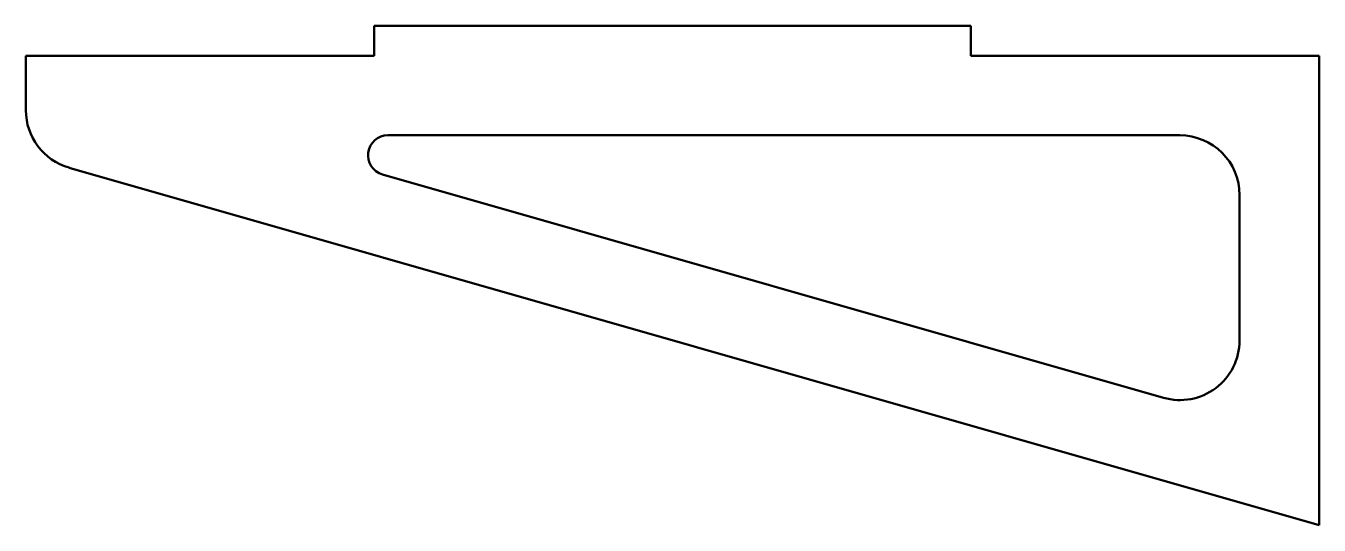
# Model space of a CAD drawing. Header units: inches. Extents: x 0 to 130, y 0 to 50.
import ezdxf

# ---------------------------------------------------------------- set-up
doc = ezdxf.new("R2010")
doc.units = ezdxf.units.IN
doc.header["$MEASUREMENT"] = 0
doc.layers.add('Visible (ANSI)', color=7, linetype='Continuous', lineweight=50)

# ---------------------------------------------------------------- blocks, each defined once
blk = doc.blocks.new('cartela trasera_Cartelas Soporte_CARTELA TRASERA')
at = {"layer": 'Visible (ANSI)'}
for p, q in [((-30, 25.08), (30, 25.08)), ((-30, 22.08), (-30, 25.08)), ((30, 25.08), (30, 22.08)), ((-65, 22.08), (-30, 22.08)), ((-65, 16.6), (-65, 22.08)), ((30, 22.08), (65, 22.08)), ((65, 22.08), (65, -25.08)), ((-28.61, 14.08), (51, 14.08)), ((65, -25.08), (-60.65, 10.83)), ((49.35, -12.28), (-29.16, 10.15)), ((57, 8.08), (57, -6.52))]:
    blk.add_line(p, q, dxfattribs=at)
at = {"layer": 'Visible (ANSI)', "extrusion": (0, 0, -1)}
for centre, radius, start, end in [((59, 16.6), 6, 285.95, 360), ((28.61, 12.08), 2, 285.95, 90), ((-51, 8.08), 6, 90, 180), ((-51, -6.52), 6, 180, 285.95)]:
    blk.add_arc(centre, radius, start, end, dxfattribs=at)

msp = doc.modelspace()

# ---------------------------------------------------------------- block references
msp.add_blockref('cartela trasera_Cartelas Soporte_CARTELA TRASERA', (65, 25.08))

doc.saveas('drawing.dxf')
